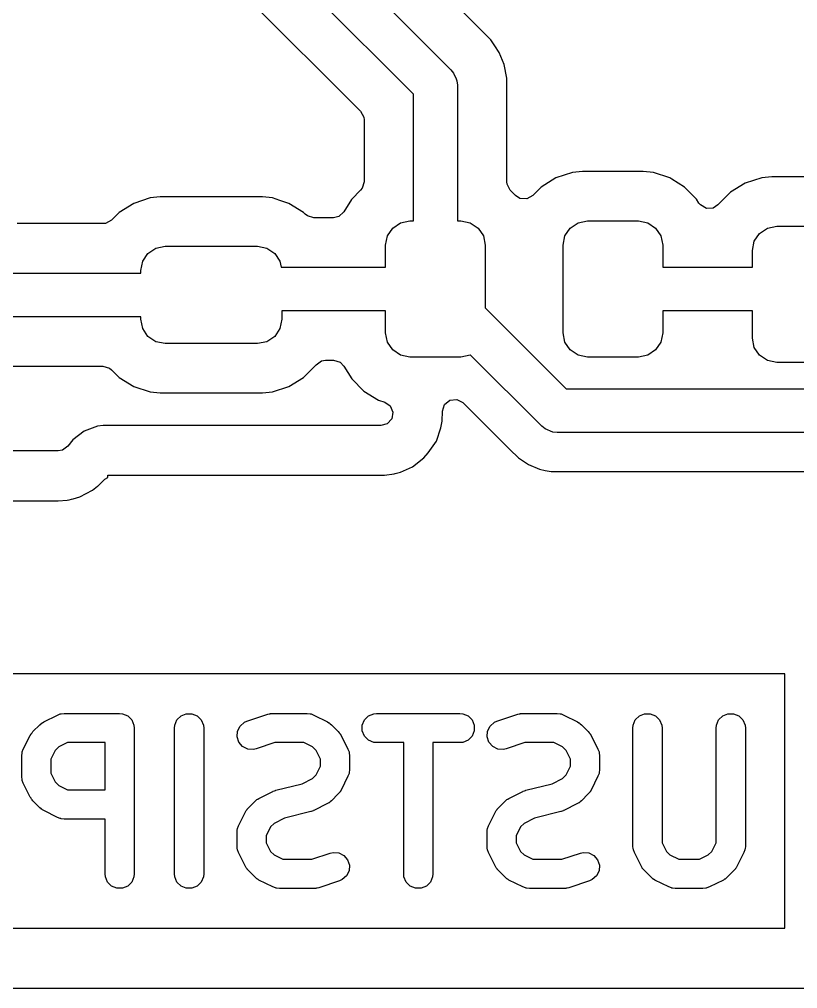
# Model space of a CAD drawing. Header units: inches. Extents: x 0.23 to 2.97, y 0.23 to 2.17.
# Drawn here: x 1.6074 to 1.9226, y 0.2297 to 0.6222 of the extents above; entities that cross this region are included whole.
import ezdxf

# ---------------------------------------------------------------- set-up
doc = ezdxf.new("R2010")
doc.units = ezdxf.units.IN
doc.header["$MEASUREMENT"] = 0
doc.layers.add('BLACK', color=250, linetype='CONTINUOUS')

msp = doc.modelspace()

# ---------------------------------------------------------------- linework, layer by layer
at = {"layer": 'BLACK', "linetype": 'CONTINUOUS'}
for p, q in [((1.71833, 0.6656), (1.78218, 0.60175)), ((1.76706, 0.59182), (1.70643, 0.65244)), ((1.69957, 0.63099), (1.74561, 0.58495)), ((1.7942, 0.61804), (1.78674, 0.6255)), ((1.79835, 0.61389), (1.7942, 0.61804)), ((1.7942, 0.61804), (1.7942, 0.61804)), ((1.80024, 0.61106), (1.79835, 0.61389)), ((1.80151, 0.60916), (1.80024, 0.61106)), ((1.80024, 0.61106), (1.80024, 0.61106)), ((1.80171, 0.60868), (1.80151, 0.60916)), ((1.80151, 0.60916), (1.80151, 0.60916)), ((1.80151, 0.60916), (1.80151, 0.60916)), ((1.80151, 0.60916), (1.80151, 0.60916)), ((1.80369, 0.60391), (1.80171, 0.60868)), ((1.78218, 0.60175), (1.78328, 0.60041)), ((1.8048, 0.59833), (1.80369, 0.60391)), ((1.80369, 0.60391), (1.80369, 0.60391)), ((1.78328, 0.60041), (1.78424, 0.59809)), ((1.78424, 0.59809), (1.78461, 0.59721)), ((1.78461, 0.59721), (1.78478, 0.59548)), ((1.8048, 0.55641), (1.8048, 0.59833)), ((1.8048, 0.59833), (1.8048, 0.59833)), ((1.78478, 0.59548), (1.78478, 0.54054)), ((1.76706, 0.54054), (1.76706, 0.59182)), ((1.74561, 0.58495), (1.74693, 0.58254)), ((1.74693, 0.58254), (1.74704, 0.5815)), ((1.74704, 0.5815), (1.74704, 0.55641)), ((1.82473, 0.55795), (1.81879, 0.55428)), ((1.83135, 0.56015), (1.82473, 0.55795)), ((1.82473, 0.55795), (1.82473, 0.55795)), ((1.83544, 0.56056), (1.83135, 0.56015)), ((1.86009, 0.56056), (1.83544, 0.56056)), ((1.83544, 0.56056), (1.83544, 0.56056)), ((1.86418, 0.56015), (1.86009, 0.56056)), ((1.87081, 0.55795), (1.86418, 0.56015)), ((1.87168, 0.55741), (1.87081, 0.55795)), ((1.87081, 0.55795), (1.87081, 0.55795)), ((1.87675, 0.55428), (1.87168, 0.55741)), ((1.90803, 0.558), (1.9014, 0.5558)), ((1.91212, 0.55841), (1.90803, 0.558)), ((1.94956, 0.55841), (1.91212, 0.55841)), ((1.91212, 0.55841), (1.91212, 0.55841)), ((1.74626, 0.55377), (1.74561, 0.55296)), ((1.74704, 0.55641), (1.74626, 0.55377)), ((1.80491, 0.55537), (1.8048, 0.55641)), ((1.80623, 0.55296), (1.80491, 0.55537)), ((1.81879, 0.55428), (1.81529, 0.55079)), ((1.88169, 0.54935), (1.87675, 0.55428)), ((1.9014, 0.5558), (1.89546, 0.55214)), ((1.9014, 0.5558), (1.9014, 0.5558)), ((1.66038, 0.54987), (1.65375, 0.54767)), ((1.66447, 0.55029), (1.66038, 0.54987)), ((1.70585, 0.55029), (1.66447, 0.55029)), ((1.66447, 0.55029), (1.66447, 0.55029)), ((1.70994, 0.54987), (1.70585, 0.55029)), ((1.71293, 0.54888), (1.70994, 0.54987)), ((1.74561, 0.55296), (1.742, 0.54935)), ((1.80839, 0.55079), (1.80623, 0.55296)), ((1.81014, 0.54967), (1.80839, 0.55079)), ((1.81288, 0.54948), (1.81014, 0.54967)), ((1.81529, 0.55079), (1.81288, 0.54948)), ((1.89546, 0.55214), (1.89033, 0.547)), ((1.65375, 0.54767), (1.64781, 0.54401)), ((1.65375, 0.54767), (1.65375, 0.54767)), ((1.71656, 0.54767), (1.71293, 0.54888)), ((1.72251, 0.54401), (1.71656, 0.54767)), ((1.74196, 0.54928), (1.73882, 0.5442)), ((1.742, 0.54935), (1.74196, 0.54928)), ((1.88264, 0.54779), (1.88169, 0.54935)), ((1.88169, 0.54935), (1.88169, 0.54935)), ((1.88169, 0.54935), (1.88169, 0.54935)), ((1.88326, 0.547), (1.88264, 0.54779)), ((1.88564, 0.54562), (1.88326, 0.547)), ((1.88838, 0.54574), (1.88564, 0.54562)), ((1.89026, 0.54707), (1.88838, 0.54574)), ((1.89033, 0.547), (1.89026, 0.54707)), ((1.64781, 0.54401), (1.64469, 0.54089)), ((1.72322, 0.54329), (1.72251, 0.54401)), ((1.72251, 0.54401), (1.72251, 0.54401)), ((1.72404, 0.54264), (1.72322, 0.54329)), ((1.72667, 0.54186), (1.72404, 0.54264)), ((1.73466, 0.54186), (1.72667, 0.54186)), ((1.73677, 0.54234), (1.73466, 0.54186)), ((1.73881, 0.54418), (1.73677, 0.54234)), ((1.73882, 0.5442), (1.73881, 0.54418)), ((1.64124, 0.53946), (1.60648, 0.53946)), ((1.64228, 0.53957), (1.64124, 0.53946)), ((1.64469, 0.54089), (1.64228, 0.53957)), ((1.75649, 0.53447), (1.75862, 0.53766)), ((1.75862, 0.53766), (1.76182, 0.53979)), ((1.76182, 0.53979), (1.76558, 0.54054)), ((1.76558, 0.54054), (1.76706, 0.54054)), ((1.78478, 0.54054), (1.78625, 0.54054)), ((1.78625, 0.54054), (1.79002, 0.53979)), ((1.79002, 0.53979), (1.79321, 0.53766)), ((1.79321, 0.53766), (1.79535, 0.53447)), ((1.82834, 0.53447), (1.83047, 0.53766)), ((1.83047, 0.53766), (1.83367, 0.53979)), ((1.83367, 0.53979), (1.83743, 0.54054)), ((1.83743, 0.54054), (1.8581, 0.54054)), ((1.8581, 0.54054), (1.86187, 0.53979)), ((1.86187, 0.53979), (1.86506, 0.53766)), ((1.86506, 0.53766), (1.8672, 0.53447)), ((1.91034, 0.53764), (1.91411, 0.53839)), ((1.91411, 0.53839), (1.94757, 0.53839)), ((1.75574, 0.5307), (1.75649, 0.53447)), ((1.79535, 0.53447), (1.79609, 0.5307)), ((1.82759, 0.5307), (1.82834, 0.53447)), ((1.8672, 0.53447), (1.86794, 0.5307)), ((1.90502, 0.53232), (1.90715, 0.53551)), ((1.90715, 0.53551), (1.91034, 0.53764)), ((1.66269, 0.52952), (1.66646, 0.53027)), ((1.66646, 0.53027), (1.70386, 0.53027)), ((1.70386, 0.53027), (1.70762, 0.52952)), ((1.75574, 0.52184), (1.75574, 0.5307)), ((1.79609, 0.5307), (1.79609, 0.50533)), ((1.82759, 0.49527), (1.82759, 0.5307)), ((1.86794, 0.5307), (1.86794, 0.52186)), ((1.90427, 0.52855), (1.90502, 0.53232)), ((1.65736, 0.52419), (1.6595, 0.52738)), ((1.6595, 0.52738), (1.66269, 0.52952)), ((1.70762, 0.52952), (1.71082, 0.52738)), ((1.71082, 0.52738), (1.71295, 0.52419)), ((1.90427, 0.52186), (1.90427, 0.52855)), ((1.65661, 0.52043), (1.65736, 0.52419)), ((1.71295, 0.52419), (1.71342, 0.52184)), ((1.59616, 0.51944), (1.65661, 0.51944)), ((1.65661, 0.51944), (1.65661, 0.52043)), ((1.71342, 0.52184), (1.75574, 0.52184)), ((1.86794, 0.52186), (1.90427, 0.52186)), ((1.75574, 0.50413), (1.7137, 0.50413)), ((1.7137, 0.50413), (1.7137, 0.50074)), ((1.75574, 0.49527), (1.75574, 0.50413)), ((1.79609, 0.50533), (1.82888, 0.47255)), ((1.90427, 0.50414), (1.86794, 0.50414)), ((1.86794, 0.50414), (1.86794, 0.49527)), ((1.90427, 0.49312), (1.90427, 0.50414)), ((1.65661, 0.50172), (1.59249, 0.50172)), ((1.65661, 0.50074), (1.65661, 0.50172)), ((1.65736, 0.49697), (1.65661, 0.50074)), ((1.7137, 0.50074), (1.71295, 0.49697)), ((1.6595, 0.49378), (1.65736, 0.49697)), ((1.71295, 0.49697), (1.71082, 0.49378)), ((1.75649, 0.4915), (1.75574, 0.49527)), ((1.82834, 0.4915), (1.82759, 0.49527)), ((1.86794, 0.49527), (1.8672, 0.4915)), ((1.66269, 0.49165), (1.6595, 0.49378)), ((1.66646, 0.4909), (1.66269, 0.49165)), ((1.70386, 0.4909), (1.66646, 0.4909)), ((1.70762, 0.49165), (1.70386, 0.4909)), ((1.71082, 0.49378), (1.70762, 0.49165)), ((1.75862, 0.48831), (1.75649, 0.4915)), ((1.83047, 0.48831), (1.82834, 0.4915)), ((1.8672, 0.4915), (1.86506, 0.48831)), ((1.90502, 0.48935), (1.90427, 0.49312)), ((1.76182, 0.48617), (1.75862, 0.48831)), ((1.83367, 0.48617), (1.83047, 0.48831)), ((1.86506, 0.48831), (1.86187, 0.48617)), ((1.90715, 0.48616), (1.90502, 0.48935)), ((1.72757, 0.48225), (1.72981, 0.48384)), ((1.72981, 0.48384), (1.7314, 0.48411)), ((1.7314, 0.48411), (1.73466, 0.48411)), ((1.73466, 0.48411), (1.7373, 0.48333)), ((1.7373, 0.48333), (1.73881, 0.48179)), ((1.76558, 0.48543), (1.76182, 0.48617)), ((1.78625, 0.48543), (1.76558, 0.48543)), ((1.79002, 0.48617), (1.78625, 0.48543)), ((1.79013, 0.48625), (1.79002, 0.48617)), ((1.81894, 0.45743), (1.79013, 0.48625)), ((1.83743, 0.48543), (1.83367, 0.48617)), ((1.8581, 0.48543), (1.83743, 0.48543)), ((1.86187, 0.48617), (1.8581, 0.48543)), ((1.91034, 0.48402), (1.90715, 0.48616)), ((1.91411, 0.48328), (1.91034, 0.48402)), ((1.94757, 0.48328), (1.91411, 0.48328)), ((1.58965, 0.4817), (1.64124, 0.4817)), ((1.64124, 0.4817), (1.64388, 0.48093)), ((1.64388, 0.48093), (1.64469, 0.48027)), ((1.64469, 0.48027), (1.64781, 0.47716)), ((1.72251, 0.47716), (1.72744, 0.48209)), ((1.72744, 0.48209), (1.72757, 0.48225)), ((1.72744, 0.48209), (1.72744, 0.48209)), ((1.73881, 0.48179), (1.742, 0.47662)), ((1.64781, 0.47716), (1.65375, 0.47349)), ((1.71656, 0.47349), (1.72251, 0.47716)), ((1.742, 0.47662), (1.74693, 0.47168)), ((1.65375, 0.47349), (1.66038, 0.4713)), ((1.66038, 0.4713), (1.66447, 0.47088)), ((1.70585, 0.47088), (1.70994, 0.4713)), ((1.70994, 0.4713), (1.71656, 0.47349)), ((1.74693, 0.47168), (1.75288, 0.46802)), ((1.82888, 0.47255), (2.03928, 0.47255)), ((1.66447, 0.47088), (1.70585, 0.47088)), ((1.75288, 0.46802), (1.75538, 0.46719)), ((1.75538, 0.46719), (1.75764, 0.46562)), ((1.77962, 0.46619), (1.78179, 0.46795)), ((1.78179, 0.46795), (1.78457, 0.46825)), ((1.78457, 0.46825), (1.78707, 0.467)), ((1.75764, 0.46562), (1.7587, 0.46308)), ((1.7786, 0.45952), (1.77874, 0.46354)), ((1.77874, 0.46354), (1.77962, 0.46619)), ((1.78707, 0.467), (1.7872, 0.46687)), ((1.7872, 0.46687), (1.80608, 0.44799)), ((1.75821, 0.46038), (1.75634, 0.45836)), ((1.7587, 0.46308), (1.75821, 0.46038)), ((1.77811, 0.45681), (1.7786, 0.45952)), ((1.7786, 0.45952), (1.7786, 0.45952)), ((1.7786, 0.45952), (1.7786, 0.45952)), ((1.63361, 0.45541), (1.62901, 0.45196)), ((1.63901, 0.45742), (1.63361, 0.45541)), ((1.64139, 0.45767), (1.63901, 0.45742)), ((1.63901, 0.45742), (1.63901, 0.45742)), ((1.75385, 0.45767), (1.64139, 0.45767)), ((1.75634, 0.45836), (1.75385, 0.45767)), ((1.7763, 0.45135), (1.77811, 0.45681)), ((1.82029, 0.45633), (1.81894, 0.45743)), ((1.82348, 0.455), (1.82029, 0.45633)), ((1.82029, 0.45633), (1.82029, 0.45633)), ((1.62901, 0.45196), (1.62708, 0.44938)), ((1.77303, 0.44662), (1.7763, 0.45135)), ((1.7763, 0.45135), (1.7763, 0.45135)), ((1.7763, 0.45135), (1.7763, 0.45135)), ((1.82521, 0.45483), (1.82348, 0.455)), ((2.046, 0.45483), (1.82521, 0.45483)), ((1.62317, 0.44743), (1.57683, 0.44743)), ((1.62488, 0.44773), (1.62317, 0.44743)), ((1.62708, 0.44938), (1.62488, 0.44773)), ((1.80608, 0.44799), (1.80608, 0.44799)), ((1.80608, 0.44799), (1.80951, 0.44456)), ((1.76668, 0.44099), (1.77116, 0.4446)), ((1.77116, 0.4446), (1.77303, 0.44662)), ((1.80951, 0.44456), (1.81354, 0.44187)), ((1.7617, 0.43887), (1.76668, 0.44099)), ((1.81354, 0.44187), (1.81803, 0.44001)), ((1.81803, 0.44001), (1.8204, 0.43954)), ((1.63919, 0.4332), (1.642, 0.436)), ((1.642, 0.436), (1.64331, 0.43672)), ((1.64331, 0.43672), (1.64331, 0.43765)), ((1.64331, 0.43765), (1.7553, 0.43765)), ((1.7553, 0.43765), (1.75921, 0.43818)), ((1.75921, 0.43818), (1.75955, 0.43828)), ((1.75955, 0.43828), (1.76017, 0.43845)), ((1.76017, 0.43845), (1.7617, 0.43887)), ((1.8204, 0.43954), (1.82278, 0.43907)), ((1.82278, 0.43907), (1.82278, 0.43907)), ((1.82278, 0.43907), (1.82278, 0.43907)), ((1.82278, 0.43907), (2.37685, 0.43907)), ((1.63699, 0.43155), (1.63909, 0.43312)), ((1.63909, 0.43312), (1.63915, 0.43316)), ((1.63915, 0.43316), (1.63919, 0.4332)), ((1.63919, 0.4332), (1.63919, 0.4332)), ((1.62761, 0.42768), (1.62847, 0.42784)), ((1.62847, 0.42784), (1.62916, 0.42803)), ((1.62916, 0.42803), (1.63194, 0.42879)), ((1.63194, 0.42879), (1.63699, 0.43155)), ((1.57683, 0.42721), (1.62317, 0.42721)), ((1.62317, 0.42721), (1.62676, 0.42753)), ((1.62317, 0.42721), (1.62317, 0.42721)), ((1.62676, 0.42753), (1.62761, 0.42768)), ((1.91745, 0.35718), (1.33089, 0.35718)), ((1.91745, 0.25418), (1.91745, 0.35718)), ((1.61678, 0.33737), (1.61728, 0.33768)), ((1.61728, 0.33768), (1.6229, 0.34049)), ((1.6229, 0.34049), (1.62398, 0.3409)), ((1.62398, 0.3409), (1.6242, 0.34092)), ((1.6242, 0.34092), (1.62439, 0.341)), ((1.62439, 0.341), (1.62554, 0.34111)), ((1.62554, 0.34111), (1.64804, 0.34111)), ((1.64804, 0.34111), (1.64919, 0.341)), ((1.64919, 0.341), (1.65132, 0.34012)), ((1.65132, 0.34012), (1.65295, 0.33849)), ((1.65295, 0.33849), (1.65383, 0.33636)), ((1.67037, 0.33636), (1.67125, 0.33849)), ((1.67125, 0.33849), (1.67288, 0.34012)), ((1.67288, 0.34012), (1.67501, 0.341)), ((1.67501, 0.341), (1.67731, 0.341)), ((1.67731, 0.341), (1.67944, 0.34012)), ((1.67944, 0.34012), (1.68107, 0.33849)), ((1.68107, 0.33849), (1.68195, 0.33636)), ((1.69681, 0.33602), (1.69855, 0.33753)), ((1.69855, 0.33753), (1.6996, 0.338)), ((1.6996, 0.338), (1.70804, 0.34081)), ((1.70804, 0.34081), (1.70861, 0.34094)), ((1.70861, 0.34094), (1.70876, 0.341)), ((1.70876, 0.341), (1.70896, 0.34102)), ((1.70896, 0.34102), (1.70917, 0.34107)), ((1.70917, 0.34107), (1.70932, 0.34106)), ((1.70932, 0.34106), (1.70991, 0.34111)), ((1.70991, 0.34111), (1.72397, 0.34111)), ((1.72397, 0.34111), (1.72512, 0.341)), ((1.72512, 0.341), (1.72532, 0.34092)), ((1.72532, 0.34092), (1.72553, 0.3409)), ((1.72553, 0.3409), (1.72661, 0.34049)), ((1.72661, 0.34049), (1.73223, 0.33768)), ((1.73223, 0.33768), (1.73273, 0.33737)), ((1.7463, 0.33636), (1.74718, 0.33849)), ((1.74718, 0.33849), (1.74881, 0.34012)), ((1.74881, 0.34012), (1.75094, 0.341)), ((1.75094, 0.341), (1.75209, 0.34111)), ((1.75209, 0.34111), (1.78584, 0.34111)), ((1.78584, 0.34111), (1.78699, 0.341)), ((1.78699, 0.341), (1.78912, 0.34012)), ((1.78912, 0.34012), (1.79075, 0.33849)), ((1.79075, 0.33849), (1.79163, 0.33636)), ((1.79804, 0.33602), (1.79978, 0.33753)), ((1.79978, 0.33753), (1.80084, 0.338)), ((1.80084, 0.338), (1.80928, 0.34081)), ((1.80928, 0.34081), (1.80985, 0.34094)), ((1.80985, 0.34094), (1.80999, 0.341)), ((1.80999, 0.341), (1.8102, 0.34102)), ((1.8102, 0.34102), (1.81041, 0.34107)), ((1.81041, 0.34107), (1.81056, 0.34106)), ((1.81056, 0.34106), (1.81115, 0.34111)), ((1.81115, 0.34111), (1.82521, 0.34111)), ((1.82521, 0.34111), (1.82636, 0.341)), ((1.82636, 0.341), (1.82655, 0.34092)), ((1.82655, 0.34092), (1.82677, 0.3409)), ((1.82677, 0.3409), (1.82785, 0.34049)), ((1.82785, 0.34049), (1.83347, 0.33768)), ((1.83347, 0.33768), (1.83397, 0.33737)), ((1.85597, 0.33636), (1.85685, 0.33849)), ((1.85685, 0.33849), (1.85848, 0.34012)), ((1.85848, 0.34012), (1.86061, 0.341)), ((1.86061, 0.341), (1.86292, 0.341)), ((1.86292, 0.341), (1.86504, 0.34012)), ((1.86504, 0.34012), (1.86667, 0.33849)), ((1.86667, 0.33849), (1.86756, 0.33636)), ((1.88972, 0.33636), (1.8906, 0.33849)), ((1.8906, 0.33849), (1.89223, 0.34012)), ((1.89223, 0.34012), (1.89436, 0.341)), ((1.89436, 0.341), (1.89666, 0.341)), ((1.89666, 0.341), (1.89879, 0.34012)), ((1.89879, 0.34012), (1.90042, 0.33849)), ((1.90042, 0.33849), (1.9013, 0.33636)), ((1.61256, 0.33331), (1.61293, 0.33376)), ((1.61293, 0.33376), (1.61574, 0.33657)), ((1.61574, 0.33657), (1.6162, 0.33694)), ((1.6162, 0.33694), (1.6163, 0.33706)), ((1.6163, 0.33706), (1.61648, 0.33717)), ((1.61648, 0.33717), (1.61664, 0.33731)), ((1.61664, 0.33731), (1.61678, 0.33737)), ((1.65383, 0.33636), (1.65395, 0.33521)), ((1.65395, 0.33521), (1.65395, 0.27615)), ((1.67026, 0.33521), (1.67037, 0.33636)), ((1.67026, 0.27615), (1.67026, 0.33521)), ((1.68195, 0.33636), (1.68207, 0.33521)), ((1.68207, 0.33521), (1.68207, 0.27615)), ((1.69561, 0.33166), (1.69578, 0.33396)), ((1.69578, 0.33396), (1.69681, 0.33602)), ((1.73273, 0.33737), (1.73287, 0.33731)), ((1.73287, 0.33731), (1.73304, 0.33717)), ((1.73304, 0.33717), (1.73321, 0.33706)), ((1.73321, 0.33706), (1.73332, 0.33694)), ((1.73332, 0.33694), (1.73377, 0.33657)), ((1.73377, 0.33657), (1.73658, 0.33376)), ((1.73658, 0.33376), (1.73695, 0.33331)), ((1.7463, 0.33406), (1.7463, 0.33636)), ((1.74718, 0.33193), (1.7463, 0.33406)), ((1.79163, 0.33406), (1.79075, 0.33193)), ((1.79163, 0.33636), (1.79163, 0.33406)), ((1.79685, 0.33166), (1.79701, 0.33396)), ((1.79701, 0.33396), (1.79804, 0.33602)), ((1.83397, 0.33737), (1.83411, 0.33731)), ((1.83411, 0.33731), (1.83427, 0.33717)), ((1.83427, 0.33717), (1.83445, 0.33706)), ((1.83445, 0.33706), (1.83455, 0.33694)), ((1.83455, 0.33694), (1.83501, 0.33657)), ((1.83501, 0.33657), (1.83782, 0.33376)), ((1.83782, 0.33376), (1.83819, 0.33331)), ((1.85586, 0.33521), (1.85597, 0.33636)), ((1.85586, 0.2874), (1.85586, 0.33521)), ((1.86756, 0.33636), (1.86767, 0.33521)), ((1.86767, 0.33521), (1.86767, 0.2888)), ((1.8896, 0.33521), (1.88972, 0.33636)), ((1.8896, 0.2888), (1.8896, 0.33521)), ((1.9013, 0.33636), (1.90142, 0.33521)), ((1.90142, 0.33521), (1.90142, 0.2874)), ((1.60901, 0.3266), (1.61182, 0.33222)), ((1.61182, 0.33222), (1.61214, 0.33272)), ((1.61214, 0.33272), (1.6122, 0.33286)), ((1.6122, 0.33286), (1.61233, 0.33303)), ((1.61233, 0.33303), (1.61244, 0.3332)), ((1.61244, 0.3332), (1.61256, 0.33331)), ((1.69634, 0.32947), (1.69561, 0.33166)), ((1.73695, 0.33331), (1.73707, 0.3332)), ((1.73707, 0.3332), (1.73718, 0.33303)), ((1.73718, 0.33303), (1.73732, 0.33286)), ((1.73732, 0.33286), (1.73737, 0.33272)), ((1.73737, 0.33272), (1.73769, 0.33222)), ((1.73769, 0.33222), (1.7405, 0.3266)), ((1.74881, 0.3303), (1.74718, 0.33193)), ((1.75094, 0.32942), (1.74881, 0.3303)), ((1.78912, 0.3303), (1.78699, 0.32942)), ((1.79075, 0.33193), (1.78912, 0.3303)), ((1.79758, 0.32947), (1.79685, 0.33166)), ((1.83819, 0.33331), (1.83831, 0.3332)), ((1.83831, 0.3332), (1.83842, 0.33303)), ((1.83842, 0.33303), (1.83855, 0.33286)), ((1.83855, 0.33286), (1.83861, 0.33272)), ((1.83861, 0.33272), (1.83892, 0.33222)), ((1.83892, 0.33222), (1.84174, 0.3266)), ((1.6086, 0.32552), (1.60901, 0.3266)), ((1.62196, 0.32609), (1.6202, 0.32256)), ((1.62342, 0.32754), (1.62196, 0.32609)), ((1.62694, 0.3293), (1.62342, 0.32754)), ((1.64213, 0.3293), (1.62694, 0.3293)), ((1.64213, 0.31018), (1.64213, 0.3293)), ((1.69785, 0.32773), (1.69634, 0.32947)), ((1.69991, 0.3267), (1.69785, 0.32773)), ((1.70221, 0.32654), (1.69991, 0.3267)), ((1.70334, 0.32679), (1.70221, 0.32654)), ((1.71087, 0.3293), (1.70334, 0.32679)), ((1.72257, 0.3293), (1.71087, 0.3293)), ((1.72609, 0.32754), (1.72257, 0.3293)), ((1.72755, 0.32609), (1.72609, 0.32754)), ((1.72931, 0.32256), (1.72755, 0.32609)), ((1.7405, 0.3266), (1.74091, 0.32552)), ((1.75209, 0.3293), (1.75094, 0.32942)), ((1.76306, 0.3293), (1.75209, 0.3293)), ((1.76306, 0.27615), (1.76306, 0.3293)), ((1.78584, 0.3293), (1.77487, 0.3293)), ((1.77487, 0.3293), (1.77487, 0.27615)), ((1.78699, 0.32942), (1.78584, 0.3293)), ((1.79909, 0.32773), (1.79758, 0.32947)), ((1.80115, 0.3267), (1.79909, 0.32773)), ((1.80345, 0.32654), (1.80115, 0.3267)), ((1.80458, 0.32679), (1.80345, 0.32654)), ((1.8121, 0.3293), (1.80458, 0.32679)), ((1.82381, 0.3293), (1.8121, 0.3293)), ((1.82733, 0.32754), (1.82381, 0.3293)), ((1.82879, 0.32609), (1.82733, 0.32754)), ((1.83055, 0.32256), (1.82879, 0.32609)), ((1.84174, 0.3266), (1.84215, 0.32552)), ((1.60839, 0.32396), (1.6085, 0.32511)), ((1.60839, 0.31552), (1.60839, 0.32396)), ((1.6085, 0.32511), (1.60858, 0.32531)), ((1.60858, 0.32531), (1.6086, 0.32552)), ((1.6202, 0.32256), (1.6202, 0.31692)), ((1.72931, 0.31973), (1.72931, 0.32256)), ((1.74091, 0.32552), (1.74093, 0.32531)), ((1.74093, 0.32531), (1.74101, 0.32511)), ((1.74101, 0.32511), (1.74112, 0.32396)), ((1.74112, 0.32396), (1.74112, 0.31833)), ((1.83055, 0.31973), (1.83055, 0.32256)), ((1.84215, 0.32552), (1.84217, 0.32531)), ((1.84217, 0.32531), (1.84225, 0.32511)), ((1.84225, 0.32511), (1.84236, 0.32396)), ((1.84236, 0.32396), (1.84236, 0.31833)), ((1.72755, 0.31621), (1.72931, 0.31973)), ((1.74112, 0.31833), (1.74101, 0.31718)), ((1.82879, 0.31621), (1.83055, 0.31973)), ((1.84236, 0.31833), (1.84225, 0.31718)), ((1.6085, 0.31437), (1.60839, 0.31552)), ((1.60858, 0.31417), (1.6085, 0.31437)), ((1.6086, 0.31396), (1.60858, 0.31417)), ((1.60901, 0.31288), (1.6086, 0.31396)), ((1.6202, 0.31692), (1.62196, 0.3134)), ((1.72191, 0.31266), (1.72609, 0.31475)), ((1.72609, 0.31475), (1.72755, 0.31621)), ((1.7405, 0.31569), (1.73769, 0.31007)), ((1.74091, 0.31677), (1.7405, 0.31569)), ((1.74093, 0.31699), (1.74091, 0.31677)), ((1.74101, 0.31718), (1.74093, 0.31699)), ((1.82314, 0.31266), (1.82733, 0.31475)), ((1.82733, 0.31475), (1.82879, 0.31621)), ((1.84174, 0.31569), (1.83892, 0.31007)), ((1.84215, 0.31677), (1.84174, 0.31569)), ((1.84217, 0.31699), (1.84215, 0.31677)), ((1.84225, 0.31718), (1.84217, 0.31699)), ((1.61182, 0.30726), (1.60901, 0.31288)), ((1.62196, 0.3134), (1.62342, 0.31194)), ((1.62342, 0.31194), (1.62694, 0.31018)), ((1.62694, 0.31018), (1.64213, 0.31018)), ((1.71129, 0.31), (1.72191, 0.31266)), ((1.73769, 0.31007), (1.73737, 0.30957)), ((1.81252, 0.31), (1.82314, 0.31266)), ((1.83892, 0.31007), (1.83861, 0.30957)), ((1.61214, 0.30676), (1.61182, 0.30726)), ((1.6122, 0.30662), (1.61214, 0.30676)), ((1.61233, 0.30646), (1.6122, 0.30662)), ((1.61244, 0.30628), (1.61233, 0.30646)), ((1.61256, 0.30618), (1.61244, 0.30628)), ((1.61293, 0.30572), (1.61256, 0.30618)), ((1.70337, 0.30601), (1.70347, 0.30613)), ((1.70347, 0.30613), (1.70365, 0.30624)), ((1.70365, 0.30624), (1.70381, 0.30637)), ((1.70381, 0.30637), (1.70396, 0.30643)), ((1.70396, 0.30643), (1.70445, 0.30674)), ((1.70445, 0.30674), (1.71008, 0.30956)), ((1.71008, 0.30956), (1.71016, 0.30959)), ((1.71016, 0.30959), (1.7102, 0.30961)), ((1.7102, 0.30961), (1.71068, 0.30979)), ((1.71068, 0.30979), (1.71116, 0.30997)), ((1.71116, 0.30997), (1.7112, 0.30997)), ((1.7112, 0.30997), (1.71129, 0.31)), ((1.73658, 0.30853), (1.73377, 0.30572)), ((1.73695, 0.30899), (1.73658, 0.30853)), ((1.73707, 0.30909), (1.73695, 0.30899)), ((1.73718, 0.30927), (1.73707, 0.30909)), ((1.73732, 0.30943), (1.73718, 0.30927)), ((1.73737, 0.30957), (1.73732, 0.30943)), ((1.80461, 0.30601), (1.80471, 0.30613)), ((1.80471, 0.30613), (1.80489, 0.30624)), ((1.80489, 0.30624), (1.80505, 0.30637)), ((1.80505, 0.30637), (1.8052, 0.30643)), ((1.8052, 0.30643), (1.80569, 0.30674)), ((1.80569, 0.30674), (1.81132, 0.30956)), ((1.81132, 0.30956), (1.8114, 0.30959)), ((1.8114, 0.30959), (1.81143, 0.30961)), ((1.81143, 0.30961), (1.81192, 0.30979)), ((1.81192, 0.30979), (1.8124, 0.30997)), ((1.8124, 0.30997), (1.81244, 0.30997)), ((1.81244, 0.30997), (1.81252, 0.31)), ((1.83782, 0.30853), (1.83501, 0.30572)), ((1.83819, 0.30899), (1.83782, 0.30853)), ((1.83831, 0.30909), (1.83819, 0.30899)), ((1.83842, 0.30927), (1.83831, 0.30909)), ((1.83855, 0.30943), (1.83842, 0.30927)), ((1.83861, 0.30957), (1.83855, 0.30943)), ((1.61574, 0.30291), (1.61293, 0.30572)), ((1.6162, 0.30254), (1.61574, 0.30291)), ((1.6163, 0.30242), (1.6162, 0.30254)), ((1.61648, 0.30231), (1.6163, 0.30242)), ((1.61664, 0.30218), (1.61648, 0.30231)), ((1.69951, 0.30209), (1.69962, 0.30227)), ((1.69962, 0.30227), (1.69974, 0.30237)), ((1.69974, 0.30237), (1.70011, 0.30283)), ((1.70011, 0.30283), (1.70292, 0.30564)), ((1.70292, 0.30564), (1.70337, 0.30601)), ((1.73223, 0.30462), (1.72661, 0.3018)), ((1.73273, 0.30493), (1.73223, 0.30462)), ((1.73287, 0.30499), (1.73273, 0.30493)), ((1.73304, 0.30512), (1.73287, 0.30499)), ((1.73321, 0.30523), (1.73304, 0.30512)), ((1.73332, 0.30535), (1.73321, 0.30523)), ((1.73377, 0.30572), (1.73332, 0.30535)), ((1.80074, 0.30209), (1.80086, 0.30227)), ((1.80086, 0.30227), (1.80097, 0.30237)), ((1.80097, 0.30237), (1.80134, 0.30283)), ((1.80134, 0.30283), (1.80416, 0.30564)), ((1.80416, 0.30564), (1.80461, 0.30601)), ((1.83347, 0.30462), (1.82785, 0.3018)), ((1.83397, 0.30493), (1.83347, 0.30462)), ((1.83411, 0.30499), (1.83397, 0.30493)), ((1.83427, 0.30512), (1.83411, 0.30499)), ((1.83445, 0.30523), (1.83427, 0.30512)), ((1.83455, 0.30535), (1.83445, 0.30523)), ((1.83501, 0.30572), (1.83455, 0.30535)), ((1.61678, 0.30212), (1.61664, 0.30218)), ((1.61728, 0.3018), (1.61678, 0.30212)), ((1.6229, 0.29899), (1.61728, 0.3018)), ((1.62398, 0.29858), (1.6229, 0.29899)), ((1.6242, 0.29856), (1.62398, 0.29858)), ((1.62439, 0.29848), (1.6242, 0.29856)), ((1.62554, 0.29837), (1.62439, 0.29848)), ((1.64213, 0.29837), (1.62554, 0.29837)), ((1.64213, 0.27615), (1.64213, 0.29837)), ((1.69619, 0.29567), (1.699, 0.30129)), ((1.699, 0.30129), (1.69931, 0.30179)), ((1.69931, 0.30179), (1.69937, 0.30193)), ((1.69937, 0.30193), (1.69951, 0.30209)), ((1.71478, 0.2987), (1.71059, 0.29661)), ((1.7254, 0.30136), (1.71478, 0.2987)), ((1.72549, 0.30139), (1.7254, 0.30136)), ((1.72553, 0.30139), (1.72549, 0.30139)), ((1.72601, 0.30157), (1.72553, 0.30139)), ((1.72649, 0.30175), (1.72601, 0.30157)), ((1.72653, 0.30177), (1.72649, 0.30175)), ((1.72661, 0.3018), (1.72653, 0.30177)), ((1.79743, 0.29567), (1.80024, 0.30129)), ((1.80024, 0.30129), (1.80055, 0.30179)), ((1.80055, 0.30179), (1.80061, 0.30193)), ((1.80061, 0.30193), (1.80074, 0.30209)), ((1.81602, 0.2987), (1.81183, 0.29661)), ((1.82664, 0.30136), (1.81602, 0.2987)), ((1.82672, 0.30139), (1.82664, 0.30136)), ((1.82677, 0.30139), (1.82672, 0.30139)), ((1.82724, 0.30157), (1.82677, 0.30139)), ((1.82773, 0.30175), (1.82724, 0.30157)), ((1.82776, 0.30177), (1.82773, 0.30175)), ((1.82785, 0.3018), (1.82776, 0.30177)), ((1.69568, 0.29418), (1.69576, 0.29437)), ((1.69576, 0.29437), (1.69578, 0.29459)), ((1.69578, 0.29459), (1.69619, 0.29567)), ((1.70914, 0.29515), (1.70738, 0.29163)), ((1.71059, 0.29661), (1.70914, 0.29515)), ((1.79692, 0.29418), (1.797, 0.29437)), ((1.797, 0.29437), (1.79701, 0.29459)), ((1.79701, 0.29459), (1.79743, 0.29567)), ((1.81037, 0.29515), (1.80861, 0.29163)), ((1.81183, 0.29661), (1.81037, 0.29515)), ((1.69557, 0.29303), (1.69568, 0.29418)), ((1.69557, 0.2874), (1.69557, 0.29303)), ((1.70738, 0.29163), (1.70738, 0.2888)), ((1.7968, 0.29303), (1.79692, 0.29418)), ((1.7968, 0.2874), (1.7968, 0.29303)), ((1.80861, 0.29163), (1.80861, 0.2888)), ((1.69568, 0.28625), (1.69557, 0.2874)), ((1.70738, 0.2888), (1.70914, 0.28527)), ((1.79692, 0.28625), (1.7968, 0.2874)), ((1.80861, 0.2888), (1.81037, 0.28527)), ((1.85597, 0.28625), (1.85586, 0.2874)), ((1.86767, 0.2888), (1.86943, 0.28527)), ((1.88784, 0.28527), (1.8896, 0.2888)), ((1.90142, 0.2874), (1.9013, 0.28625)), ((1.69576, 0.28605), (1.69568, 0.28625)), ((1.69578, 0.28584), (1.69576, 0.28605)), ((1.69619, 0.28476), (1.69578, 0.28584)), ((1.699, 0.27914), (1.69619, 0.28476)), ((1.70914, 0.28527), (1.71059, 0.28382)), ((1.71059, 0.28382), (1.71411, 0.28206)), ((1.72582, 0.28206), (1.73335, 0.28457)), ((1.73335, 0.28457), (1.73448, 0.28482)), ((1.73448, 0.28482), (1.73678, 0.28466)), ((1.73678, 0.28466), (1.73884, 0.28363)), ((1.73884, 0.28363), (1.74035, 0.28189)), ((1.797, 0.28605), (1.79692, 0.28625)), ((1.79701, 0.28584), (1.797, 0.28605)), ((1.79743, 0.28476), (1.79701, 0.28584)), ((1.80024, 0.27914), (1.79743, 0.28476)), ((1.81037, 0.28527), (1.81183, 0.28382)), ((1.81183, 0.28382), (1.81535, 0.28206)), ((1.82706, 0.28206), (1.83459, 0.28457)), ((1.83459, 0.28457), (1.83572, 0.28482)), ((1.83572, 0.28482), (1.83801, 0.28466)), ((1.83801, 0.28466), (1.84008, 0.28363)), ((1.84008, 0.28363), (1.84158, 0.28189)), ((1.85605, 0.28605), (1.85597, 0.28625)), ((1.85607, 0.28584), (1.85605, 0.28605)), ((1.85648, 0.28476), (1.85607, 0.28584)), ((1.85929, 0.27914), (1.85648, 0.28476)), ((1.86943, 0.28527), (1.87089, 0.28382)), ((1.87089, 0.28382), (1.87441, 0.28206)), ((1.88287, 0.28206), (1.88639, 0.28382)), ((1.88639, 0.28382), (1.88784, 0.28527)), ((1.90079, 0.28476), (1.89798, 0.27914)), ((1.90121, 0.28584), (1.90079, 0.28476)), ((1.90122, 0.28605), (1.90121, 0.28584)), ((1.9013, 0.28625), (1.90122, 0.28605)), ((1.69931, 0.27864), (1.699, 0.27914)), ((1.69937, 0.2785), (1.69931, 0.27864)), ((1.71411, 0.28206), (1.72582, 0.28206)), ((1.74035, 0.28189), (1.74108, 0.2797)), ((1.74108, 0.2797), (1.74091, 0.2774)), ((1.80055, 0.27864), (1.80024, 0.27914)), ((1.80061, 0.2785), (1.80055, 0.27864)), ((1.81535, 0.28206), (1.82706, 0.28206)), ((1.84158, 0.28189), (1.84231, 0.2797)), ((1.84231, 0.2797), (1.84215, 0.2774)), ((1.85961, 0.27864), (1.85929, 0.27914)), ((1.85967, 0.2785), (1.85961, 0.27864)), ((1.87441, 0.28206), (1.88287, 0.28206)), ((1.89767, 0.27864), (1.89761, 0.2785)), ((1.89798, 0.27914), (1.89767, 0.27864)), ((1.64225, 0.275), (1.64213, 0.27615)), ((1.64313, 0.27287), (1.64225, 0.275)), ((1.65383, 0.275), (1.65295, 0.27287)), ((1.65395, 0.27615), (1.65383, 0.275)), ((1.67037, 0.275), (1.67026, 0.27615)), ((1.67125, 0.27287), (1.67037, 0.275)), ((1.68195, 0.275), (1.68107, 0.27287)), ((1.68207, 0.27615), (1.68195, 0.275)), ((1.69951, 0.27833), (1.69937, 0.2785)), ((1.69962, 0.27816), (1.69951, 0.27833)), ((1.69974, 0.27805), (1.69962, 0.27816)), ((1.70011, 0.2776), (1.69974, 0.27805)), ((1.70292, 0.27479), (1.70011, 0.2776)), ((1.70337, 0.27442), (1.70292, 0.27479)), ((1.73988, 0.27534), (1.73814, 0.27383)), ((1.74091, 0.2774), (1.73988, 0.27534)), ((1.76317, 0.275), (1.76306, 0.27615)), ((1.76405, 0.27287), (1.76317, 0.275)), ((1.77475, 0.275), (1.77387, 0.27287)), ((1.77487, 0.27615), (1.77475, 0.275)), ((1.80074, 0.27833), (1.80061, 0.2785)), ((1.80086, 0.27816), (1.80074, 0.27833)), ((1.80097, 0.27805), (1.80086, 0.27816)), ((1.80134, 0.2776), (1.80097, 0.27805)), ((1.80416, 0.27479), (1.80134, 0.2776)), ((1.80461, 0.27442), (1.80416, 0.27479)), ((1.84112, 0.27534), (1.83938, 0.27383)), ((1.84215, 0.2774), (1.84112, 0.27534)), ((1.8598, 0.27833), (1.85967, 0.2785)), ((1.85991, 0.27816), (1.8598, 0.27833)), ((1.86003, 0.27805), (1.85991, 0.27816)), ((1.8604, 0.2776), (1.86003, 0.27805)), ((1.86321, 0.27479), (1.8604, 0.2776)), ((1.86367, 0.27442), (1.86321, 0.27479)), ((1.89406, 0.27479), (1.89361, 0.27442)), ((1.89687, 0.2776), (1.89406, 0.27479)), ((1.89724, 0.27805), (1.89687, 0.2776)), ((1.89736, 0.27816), (1.89724, 0.27805)), ((1.89747, 0.27833), (1.89736, 0.27816)), ((1.89761, 0.2785), (1.89747, 0.27833)), ((1.64476, 0.27124), (1.64313, 0.27287)), ((1.64689, 0.27036), (1.64476, 0.27124)), ((1.65132, 0.27124), (1.64919, 0.27036)), ((1.65295, 0.27287), (1.65132, 0.27124)), ((1.67288, 0.27124), (1.67125, 0.27287)), ((1.67501, 0.27036), (1.67288, 0.27124)), ((1.67944, 0.27124), (1.67731, 0.27036)), ((1.68107, 0.27287), (1.67944, 0.27124)), ((1.70347, 0.2743), (1.70337, 0.27442)), ((1.70365, 0.27419), (1.70347, 0.2743)), ((1.70381, 0.27405), (1.70365, 0.27419)), ((1.70396, 0.27399), (1.70381, 0.27405)), ((1.70445, 0.27368), (1.70396, 0.27399)), ((1.71008, 0.27087), (1.70445, 0.27368)), ((1.71116, 0.27046), (1.71008, 0.27087)), ((1.73708, 0.27336), (1.72865, 0.27055)), ((1.73814, 0.27383), (1.73708, 0.27336)), ((1.76568, 0.27124), (1.76405, 0.27287)), ((1.76781, 0.27036), (1.76568, 0.27124)), ((1.77224, 0.27124), (1.77011, 0.27036)), ((1.77387, 0.27287), (1.77224, 0.27124)), ((1.80471, 0.2743), (1.80461, 0.27442)), ((1.80489, 0.27419), (1.80471, 0.2743)), ((1.80505, 0.27405), (1.80489, 0.27419)), ((1.8052, 0.27399), (1.80505, 0.27405)), ((1.80569, 0.27368), (1.8052, 0.27399)), ((1.81132, 0.27087), (1.80569, 0.27368)), ((1.8124, 0.27046), (1.81132, 0.27087)), ((1.83832, 0.27336), (1.82989, 0.27055)), ((1.83938, 0.27383), (1.83832, 0.27336)), ((1.86377, 0.2743), (1.86367, 0.27442)), ((1.86394, 0.27419), (1.86377, 0.2743)), ((1.86411, 0.27405), (1.86394, 0.27419)), ((1.86425, 0.27399), (1.86411, 0.27405)), ((1.86475, 0.27368), (1.86425, 0.27399)), ((1.87037, 0.27087), (1.86475, 0.27368)), ((1.87145, 0.27046), (1.87037, 0.27087)), ((1.8869, 0.27087), (1.88582, 0.27046)), ((1.89253, 0.27368), (1.8869, 0.27087)), ((1.89302, 0.27399), (1.89253, 0.27368)), ((1.89317, 0.27405), (1.89302, 0.27399)), ((1.89333, 0.27419), (1.89317, 0.27405)), ((1.89351, 0.2743), (1.89333, 0.27419)), ((1.89361, 0.27442), (1.89351, 0.2743)), ((1.64919, 0.27036), (1.64689, 0.27036)), ((1.67731, 0.27036), (1.67501, 0.27036)), ((1.71137, 0.27044), (1.71116, 0.27046)), ((1.71157, 0.27036), (1.71137, 0.27044)), ((1.71272, 0.27025), (1.71157, 0.27036)), ((1.72678, 0.27025), (1.71272, 0.27025)), ((1.72736, 0.2703), (1.72678, 0.27025)), ((1.72752, 0.27029), (1.72736, 0.2703)), ((1.72772, 0.27034), (1.72752, 0.27029)), ((1.72793, 0.27036), (1.72772, 0.27034)), ((1.72808, 0.27042), (1.72793, 0.27036)), ((1.72865, 0.27055), (1.72808, 0.27042)), ((1.77011, 0.27036), (1.76781, 0.27036)), ((1.81261, 0.27044), (1.8124, 0.27046)), ((1.81281, 0.27036), (1.81261, 0.27044)), ((1.81396, 0.27025), (1.81281, 0.27036)), ((1.82802, 0.27025), (1.81396, 0.27025)), ((1.8286, 0.2703), (1.82802, 0.27025)), ((1.82876, 0.27029), (1.8286, 0.2703)), ((1.82896, 0.27034), (1.82876, 0.27029)), ((1.82917, 0.27036), (1.82896, 0.27034)), ((1.82931, 0.27042), (1.82917, 0.27036)), ((1.82989, 0.27055), (1.82931, 0.27042)), ((1.87166, 0.27044), (1.87145, 0.27046)), ((1.87186, 0.27036), (1.87166, 0.27044)), ((1.87301, 0.27025), (1.87186, 0.27036)), ((1.88426, 0.27025), (1.87301, 0.27025)), ((1.88541, 0.27036), (1.88426, 0.27025)), ((1.88561, 0.27044), (1.88541, 0.27036)), ((1.88582, 0.27046), (1.88561, 0.27044)), ((1.33089, 0.25418), (1.91745, 0.25418)), ((2.9648, 0.2297), (0.23538, 0.2297))]:
    msp.add_line(p, q, dxfattribs=at)

doc.saveas('drawing.dxf')
